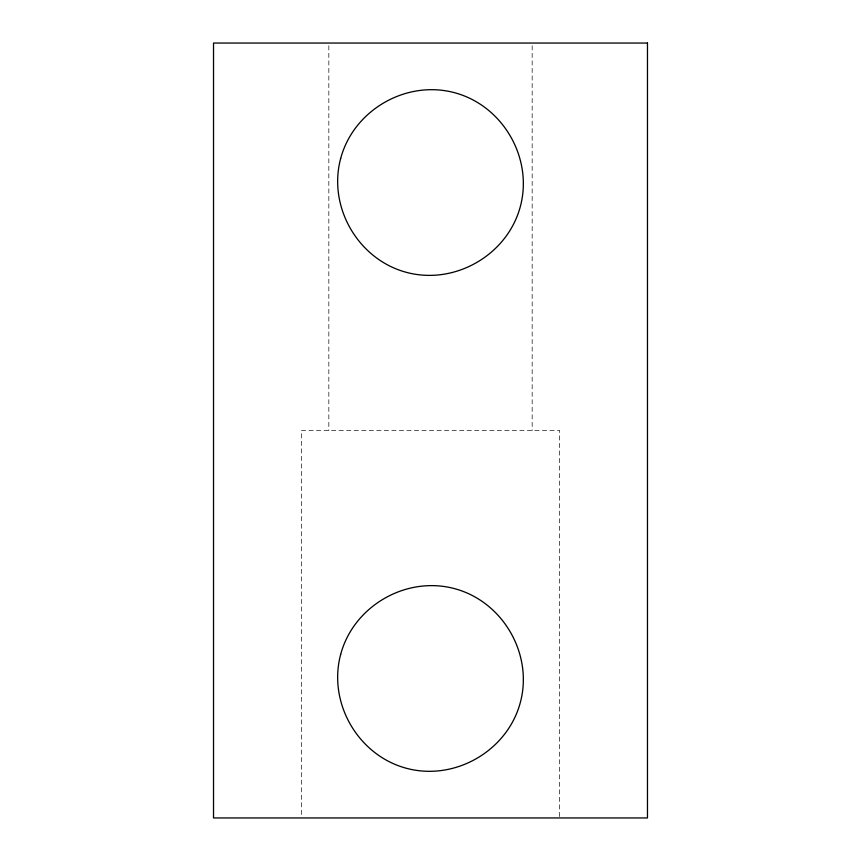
<?xml version="1.0" encoding="UTF-8"?>
<svg xmlns="http://www.w3.org/2000/svg" width="861" height="861" viewBox="0 0 861 861"><rect width="100%" height="100%" fill="white"/><g stroke="black" fill="none" stroke-linecap="round" stroke-linejoin="round"><path stroke-width="0.65" stroke-dasharray="4.3 3.23" d="M559.65 816.605L559.65 430.5L301.35 430.5L301.35 816.605M532.163 45.741L532.163 430.5M328.837 45.741L328.837 430.5"/><path stroke-width="1.29" d="M340.676 158.467C327.654 206.823 358.036 259.452 406.435 272.356C454.791 285.378 507.42 254.996 520.324 206.597C533.346 158.241 502.964 105.612 454.565 92.708C406.209 79.686 353.58 110.068 340.676 158.467M340.676 654.403C327.654 702.759 358.036 755.388 406.435 768.292C454.791 781.314 507.42 750.932 520.324 702.533C533.346 654.177 502.964 601.548 454.565 588.644C406.209 575.622 353.58 606.004 340.676 654.403M647.472 43.05L213.528 43.05L213.528 817.95L647.472 817.95L647.472 43.05"/></g></svg>
